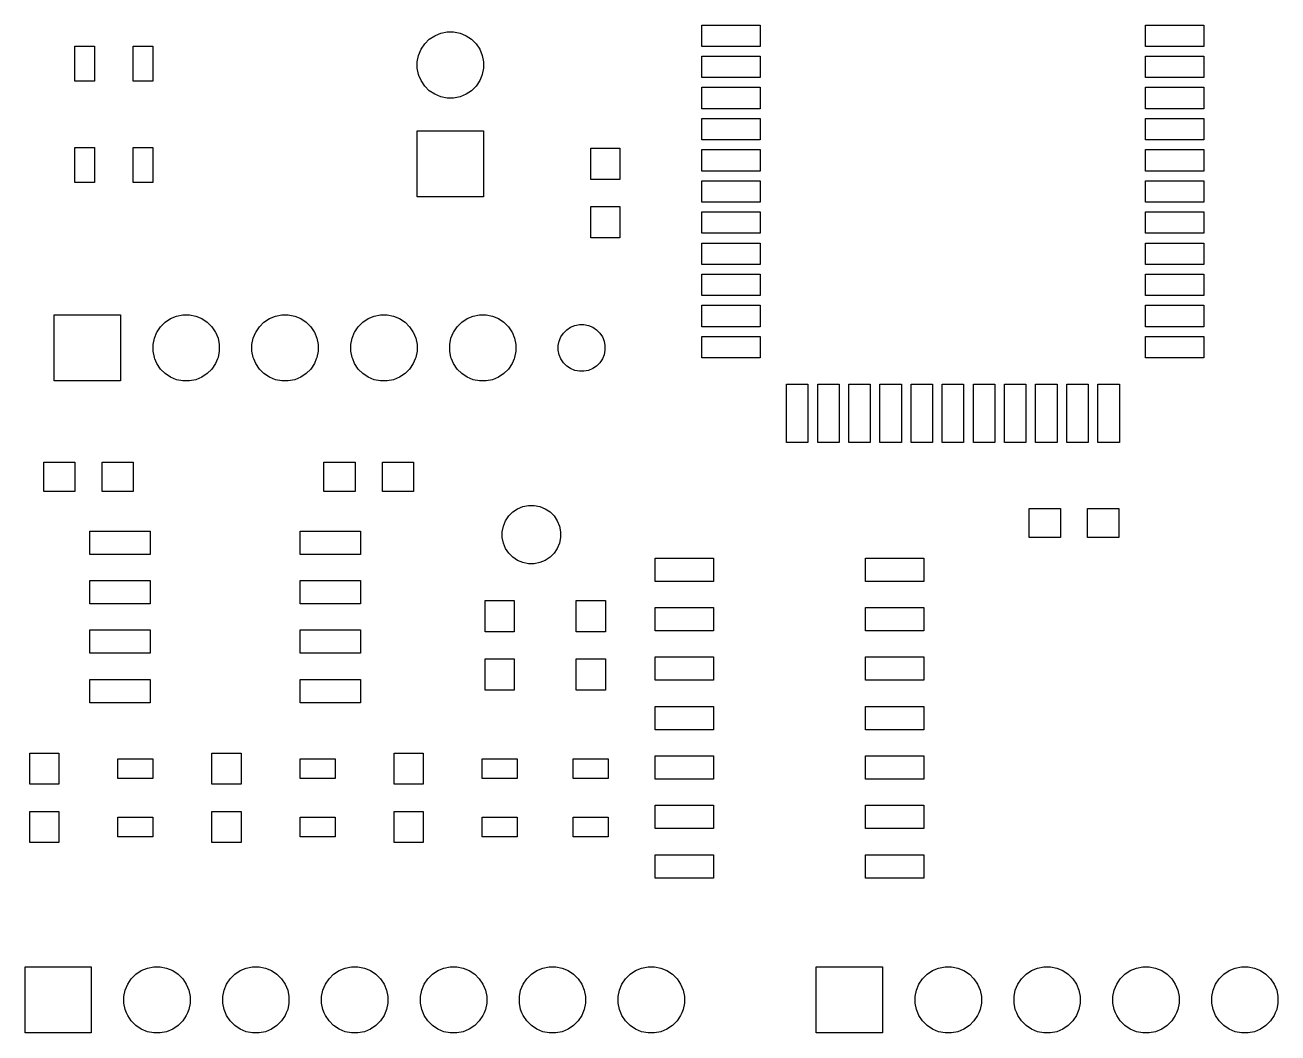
# Model space of a CAD drawing. Extents: x 3.58 to 7.49, y -4.48 to -2.36.
# Drawn here: x 4.497 to 5.764, y -4.407 to -3.388 of the extents above; entities that cross this region are included whole.
import ezdxf

# ---------------------------------------------------------------- set-up
doc = ezdxf.new("R2010")
doc.units = 0
doc.header["$MEASUREMENT"] = 0
doc.layers.add('BLACK', color=7, linetype='CONTINUOUS')

msp = doc.modelspace()

# ---------------------------------------------------------------- linework, layer by layer
at = {"layer": 'BLACK', "linetype": 'CONTINUOUS'}
for p, q in [((4.91195, -3.39804), (4.91733, -3.39581)), ((4.91733, -3.39581), (4.92379, -3.39453)), ((4.92379, -3.39453), (4.93038, -3.39453)), ((4.93038, -3.39453), (4.93685, -3.39581)), ((4.93685, -3.39581), (4.94222, -3.39804)), ((5.1815, -3.40925), (5.1815, -3.3876)), ((5.1815, -3.3876), (5.24055, -3.3876)), ((5.24055, -3.3876), (5.24055, -3.40925)), ((5.63031, -3.40925), (5.63031, -3.3876)), ((5.63031, -3.3876), (5.68937, -3.3876)), ((5.68937, -3.3876), (5.68937, -3.40925)), ((4.54724, -3.44449), (4.54724, -3.40906)), ((4.54724, -3.40906), (4.56693, -3.40906)), ((4.56693, -3.40906), (4.56693, -3.44449)), ((4.6063, -3.44449), (4.6063, -3.40906)), ((4.6063, -3.40906), (4.62598, -3.40906)), ((4.62598, -3.40906), (4.62598, -3.44449)), ((4.89743, -3.41214), (4.90109, -3.40666)), ((4.90109, -3.40666), (4.90575, -3.402)), ((4.90575, -3.402), (4.91124, -3.39834)), ((4.91124, -3.39834), (4.91195, -3.39804)), ((4.94222, -3.39804), (4.94294, -3.39834)), ((4.94294, -3.39834), (4.94842, -3.402)), ((4.94842, -3.402), (4.95308, -3.40666)), ((4.95308, -3.40666), (4.95674, -3.41214)), ((4.89362, -3.4247), (4.89491, -3.41823)), ((4.89491, -3.41823), (4.89743, -3.41214)), ((4.89743, -3.41214), (4.89743, -3.41214)), ((4.95674, -3.41214), (4.95674, -3.41214)), ((4.95674, -3.41214), (4.95927, -3.41823)), ((4.95927, -3.41823), (4.96055, -3.4247)), ((5.24055, -3.40925), (5.1815, -3.40925)), ((5.1815, -3.44075), (5.1815, -3.41909)), ((5.1815, -3.41909), (5.24055, -3.41909)), ((5.24055, -3.41909), (5.24055, -3.44075)), ((5.68937, -3.40925), (5.63031, -3.40925)), ((5.63031, -3.44075), (5.63031, -3.41909)), ((5.63031, -3.41909), (5.68937, -3.41909)), ((5.68937, -3.41909), (5.68937, -3.44075)), ((4.89362, -3.43129), (4.89362, -3.4247)), ((4.89491, -3.43775), (4.89362, -3.43129)), ((4.96055, -3.43129), (4.95927, -3.43775)), ((4.96055, -3.4247), (4.96055, -3.43129)), ((4.56693, -3.44449), (4.54724, -3.44449)), ((4.62598, -3.44449), (4.6063, -3.44449)), ((4.89525, -3.43858), (4.89491, -3.43775)), ((4.89743, -3.44384), (4.89525, -3.43858)), ((4.90109, -3.44932), (4.89743, -3.44384)), ((4.95674, -3.44384), (4.95308, -3.44932)), ((4.95892, -3.43858), (4.95674, -3.44384)), ((4.95927, -3.43775), (4.95892, -3.43858)), ((5.24055, -3.44075), (5.1815, -3.44075)), ((5.68937, -3.44075), (5.63031, -3.44075)), ((4.90575, -3.45399), (4.90109, -3.44932)), ((4.91124, -3.45765), (4.90575, -3.45399)), ((4.91733, -3.46017), (4.91124, -3.45765)), ((4.91124, -3.45765), (4.91124, -3.45765)), ((4.91124, -3.45765), (4.91124, -3.45765)), ((4.94294, -3.45765), (4.93685, -3.46017)), ((4.94842, -3.45399), (4.94294, -3.45765)), ((4.94294, -3.45765), (4.94294, -3.45765)), ((4.94294, -3.45765), (4.94294, -3.45765)), ((4.95308, -3.44932), (4.94842, -3.45399)), ((5.1815, -3.47224), (5.1815, -3.45059)), ((5.1815, -3.45059), (5.24055, -3.45059)), ((5.24055, -3.45059), (5.24055, -3.47224)), ((5.63031, -3.47224), (5.63031, -3.45059)), ((5.63031, -3.45059), (5.68937, -3.45059)), ((5.68937, -3.45059), (5.68937, -3.47224)), ((4.92379, -3.46146), (4.91733, -3.46017)), ((4.93038, -3.46146), (4.92379, -3.46146)), ((4.93685, -3.46017), (4.93038, -3.46146)), ((5.24055, -3.47224), (5.1815, -3.47224)), ((5.68937, -3.47224), (5.63031, -3.47224)), ((5.1815, -3.50374), (5.1815, -3.48209)), ((5.1815, -3.48209), (5.24055, -3.48209)), ((5.24055, -3.48209), (5.24055, -3.50374)), ((5.63031, -3.50374), (5.63031, -3.48209)), ((5.63031, -3.48209), (5.68937, -3.48209)), ((5.68937, -3.48209), (5.68937, -3.50374)), ((4.89362, -3.56146), (4.89362, -3.49453)), ((4.89362, -3.49453), (4.96055, -3.49453)), ((4.96055, -3.49453), (4.96055, -3.56146)), ((5.24055, -3.50374), (5.1815, -3.50374)), ((5.68937, -3.50374), (5.63031, -3.50374)), ((4.54724, -3.54685), (4.54724, -3.51142)), ((4.54724, -3.51142), (4.56693, -3.51142)), ((4.56693, -3.51142), (4.56693, -3.54685)), ((4.6063, -3.54685), (4.6063, -3.51142)), ((4.6063, -3.51142), (4.62598, -3.51142)), ((4.62598, -3.51142), (4.62598, -3.54685)), ((5.06909, -3.5437), (5.06909, -3.5122)), ((5.06909, -3.5122), (5.09862, -3.5122)), ((5.09862, -3.5122), (5.09862, -3.5437)), ((5.1815, -3.53524), (5.1815, -3.51358)), ((5.1815, -3.51358), (5.24055, -3.51358)), ((5.24055, -3.51358), (5.24055, -3.53524)), ((5.63031, -3.53524), (5.63031, -3.51358)), ((5.63031, -3.51358), (5.68937, -3.51358)), ((5.68937, -3.51358), (5.68937, -3.53524)), ((5.24055, -3.53524), (5.1815, -3.53524)), ((5.68937, -3.53524), (5.63031, -3.53524)), ((4.56693, -3.54685), (4.54724, -3.54685)), ((4.62598, -3.54685), (4.6063, -3.54685)), ((5.09862, -3.5437), (5.06909, -3.5437)), ((5.1815, -3.56673), (5.1815, -3.54508)), ((5.1815, -3.54508), (5.24055, -3.54508)), ((5.24055, -3.54508), (5.24055, -3.56673)), ((5.63031, -3.56673), (5.63031, -3.54508)), ((5.63031, -3.54508), (5.68937, -3.54508)), ((5.68937, -3.54508), (5.68937, -3.56673)), ((4.96055, -3.56146), (4.89362, -3.56146)), ((5.06909, -3.60276), (5.06909, -3.57126)), ((5.06909, -3.57126), (5.09862, -3.57126)), ((5.09862, -3.57126), (5.09862, -3.60276)), ((5.24055, -3.56673), (5.1815, -3.56673)), ((5.68937, -3.56673), (5.63031, -3.56673)), ((5.1815, -3.59823), (5.1815, -3.57657)), ((5.1815, -3.57657), (5.24055, -3.57657)), ((5.24055, -3.57657), (5.24055, -3.59823)), ((5.63031, -3.59823), (5.63031, -3.57657)), ((5.63031, -3.57657), (5.68937, -3.57657)), ((5.68937, -3.57657), (5.68937, -3.59823)), ((5.24055, -3.59823), (5.1815, -3.59823)), ((5.68937, -3.59823), (5.63031, -3.59823)), ((5.09862, -3.60276), (5.06909, -3.60276)), ((5.1815, -3.62972), (5.1815, -3.60807)), ((5.1815, -3.60807), (5.24055, -3.60807)), ((5.24055, -3.60807), (5.24055, -3.62972)), ((5.63031, -3.62972), (5.63031, -3.60807)), ((5.63031, -3.60807), (5.68937, -3.60807)), ((5.68937, -3.60807), (5.68937, -3.62972)), ((5.24055, -3.62972), (5.1815, -3.62972)), ((5.68937, -3.62972), (5.63031, -3.62972)), ((5.1815, -3.66122), (5.1815, -3.63957)), ((5.1815, -3.63957), (5.24055, -3.63957)), ((5.24055, -3.63957), (5.24055, -3.66122)), ((5.63031, -3.66122), (5.63031, -3.63957)), ((5.63031, -3.63957), (5.68937, -3.63957)), ((5.68937, -3.63957), (5.68937, -3.66122)), ((5.24055, -3.66122), (5.1815, -3.66122)), ((5.68937, -3.66122), (5.63031, -3.66122)), ((5.1815, -3.69272), (5.1815, -3.67106)), ((5.1815, -3.67106), (5.24055, -3.67106)), ((5.24055, -3.67106), (5.24055, -3.69272)), ((5.63031, -3.69272), (5.63031, -3.67106)), ((5.63031, -3.67106), (5.68937, -3.67106)), ((5.68937, -3.67106), (5.68937, -3.69272)), ((4.52638, -3.74764), (4.52638, -3.68071)), ((4.52638, -3.68071), (4.59331, -3.68071)), ((4.59331, -3.68071), (4.59331, -3.74764)), ((4.63851, -3.68818), (4.64399, -3.68452)), ((4.64399, -3.68452), (4.65008, -3.68199)), ((4.64399, -3.68452), (4.64399, -3.68452)), ((4.65008, -3.68199), (4.65655, -3.68071)), ((4.65655, -3.68071), (4.66314, -3.68071)), ((4.66314, -3.68071), (4.6696, -3.68199)), ((4.6696, -3.68199), (4.67569, -3.68452)), ((4.67569, -3.68452), (4.67569, -3.68452)), ((4.67569, -3.68452), (4.68117, -3.68818)), ((4.73851, -3.68818), (4.74399, -3.68452)), ((4.74399, -3.68452), (4.75008, -3.68199)), ((4.74399, -3.68452), (4.74399, -3.68452)), ((4.75008, -3.68199), (4.75655, -3.68071)), ((4.75655, -3.68071), (4.76314, -3.68071)), ((4.76314, -3.68071), (4.7696, -3.68199)), ((4.7696, -3.68199), (4.77569, -3.68452)), ((4.77569, -3.68452), (4.77569, -3.68452)), ((4.77569, -3.68452), (4.78117, -3.68818)), ((4.83851, -3.68818), (4.84399, -3.68452)), ((4.84399, -3.68452), (4.85008, -3.68199)), ((4.84399, -3.68452), (4.84399, -3.68452)), ((4.85008, -3.68199), (4.85655, -3.68071)), ((4.85655, -3.68071), (4.86314, -3.68071)), ((4.86314, -3.68071), (4.8696, -3.68199)), ((4.8696, -3.68199), (4.87569, -3.68452)), ((4.87569, -3.68452), (4.87569, -3.68452)), ((4.87569, -3.68452), (4.88117, -3.68818)), ((4.93851, -3.68818), (4.94399, -3.68452)), ((4.94399, -3.68452), (4.95008, -3.68199)), ((4.94399, -3.68452), (4.94399, -3.68452)), ((4.95008, -3.68199), (4.95655, -3.68071)), ((4.95655, -3.68071), (4.96314, -3.68071)), ((4.96314, -3.68071), (4.9696, -3.68199)), ((4.9696, -3.68199), (4.97569, -3.68452)), ((4.97569, -3.68452), (4.97569, -3.68452)), ((4.97569, -3.68452), (4.98117, -3.68818)), ((4.62766, -3.70441), (4.63019, -3.69832)), ((4.63019, -3.69832), (4.63051, -3.69783)), ((4.63051, -3.69783), (4.63385, -3.69284)), ((4.63385, -3.69284), (4.63851, -3.68818)), ((4.68117, -3.68818), (4.68584, -3.69284)), ((4.68584, -3.69284), (4.68917, -3.69783)), ((4.68917, -3.69783), (4.6895, -3.69832)), ((4.6895, -3.69832), (4.69202, -3.70441)), ((4.72766, -3.70441), (4.73019, -3.69832)), ((4.73019, -3.69832), (4.73051, -3.69783)), ((4.73051, -3.69783), (4.73385, -3.69284)), ((4.73385, -3.69284), (4.73851, -3.68818)), ((4.78117, -3.68818), (4.78584, -3.69284)), ((4.78584, -3.69284), (4.78917, -3.69783)), ((4.78917, -3.69783), (4.7895, -3.69832)), ((4.7895, -3.69832), (4.79202, -3.70441)), ((4.82766, -3.70441), (4.83019, -3.69832)), ((4.83019, -3.69832), (4.83051, -3.69783)), ((4.83051, -3.69783), (4.83385, -3.69284)), ((4.83385, -3.69284), (4.83851, -3.68818)), ((4.88117, -3.68818), (4.88584, -3.69284)), ((4.88584, -3.69284), (4.88917, -3.69783)), ((4.88917, -3.69783), (4.8895, -3.69832)), ((4.8895, -3.69832), (4.89202, -3.70441)), ((4.92766, -3.70441), (4.93019, -3.69832)), ((4.93019, -3.69832), (4.93051, -3.69783)), ((4.93051, -3.69783), (4.93385, -3.69284)), ((4.93385, -3.69284), (4.93851, -3.68818)), ((4.98117, -3.68818), (4.98584, -3.69284)), ((4.98584, -3.69284), (4.98917, -3.69783)), ((4.98917, -3.69783), (4.9895, -3.69832)), ((4.9895, -3.69832), (4.99202, -3.70441)), ((5.03891, -3.70298), (5.04149, -3.69912)), ((5.04149, -3.69912), (5.04478, -3.69582)), ((5.04478, -3.69582), (5.04865, -3.69324)), ((5.04865, -3.69324), (5.05295, -3.69146)), ((5.05295, -3.69146), (5.05752, -3.69055)), ((5.05752, -3.69055), (5.06217, -3.69055)), ((5.06217, -3.69055), (5.06673, -3.69146)), ((5.06673, -3.69146), (5.07103, -3.69324)), ((5.07103, -3.69324), (5.0749, -3.69582)), ((5.0749, -3.69582), (5.07819, -3.69912)), ((5.07819, -3.69912), (5.08078, -3.70298)), ((5.24055, -3.69272), (5.1815, -3.69272)), ((5.68937, -3.69272), (5.63031, -3.69272)), ((4.62638, -3.71088), (4.62766, -3.70441)), ((4.62638, -3.71747), (4.62638, -3.71088)), ((4.69202, -3.70441), (4.69331, -3.71088)), ((4.69331, -3.71088), (4.69331, -3.71747)), ((4.72638, -3.71088), (4.72766, -3.70441)), ((4.72638, -3.71747), (4.72638, -3.71088)), ((4.79202, -3.70441), (4.79331, -3.71088)), ((4.79331, -3.71088), (4.79331, -3.71747)), ((4.82638, -3.71088), (4.82766, -3.70441)), ((4.82638, -3.71747), (4.82638, -3.71088)), ((4.89202, -3.70441), (4.89331, -3.71088)), ((4.89331, -3.71088), (4.89331, -3.71747)), ((4.92638, -3.71088), (4.92766, -3.70441)), ((4.92638, -3.71747), (4.92638, -3.71088)), ((4.99202, -3.70441), (4.99331, -3.71088)), ((4.99331, -3.71088), (4.99331, -3.71747)), ((5.03622, -3.71185), (5.03713, -3.70728)), ((5.03622, -3.7165), (5.03622, -3.71185)), ((5.03713, -3.70728), (5.03891, -3.70298)), ((5.08078, -3.70298), (5.08256, -3.70728)), ((5.08256, -3.70728), (5.08346, -3.71185)), ((5.08346, -3.71185), (5.08346, -3.7165)), ((5.1815, -3.72421), (5.1815, -3.70256)), ((5.1815, -3.70256), (5.24055, -3.70256)), ((5.24055, -3.70256), (5.24055, -3.72421)), ((5.63031, -3.72421), (5.63031, -3.70256)), ((5.63031, -3.70256), (5.68937, -3.70256)), ((5.68937, -3.70256), (5.68937, -3.72421)), ((4.62766, -3.72393), (4.62638, -3.71747)), ((4.62826, -3.72536), (4.62766, -3.72393)), ((4.63019, -3.73002), (4.62826, -3.72536)), ((4.69143, -3.72536), (4.6895, -3.73002)), ((4.69202, -3.72393), (4.69143, -3.72536)), ((4.69331, -3.71747), (4.69202, -3.72393)), ((4.72766, -3.72393), (4.72638, -3.71747)), ((4.72826, -3.72536), (4.72766, -3.72393)), ((4.73019, -3.73002), (4.72826, -3.72536)), ((4.79143, -3.72536), (4.7895, -3.73002)), ((4.79202, -3.72393), (4.79143, -3.72536)), ((4.79331, -3.71747), (4.79202, -3.72393)), ((4.82766, -3.72393), (4.82638, -3.71747)), ((4.82826, -3.72536), (4.82766, -3.72393)), ((4.83019, -3.73002), (4.82826, -3.72536)), ((4.89143, -3.72536), (4.8895, -3.73002)), ((4.89202, -3.72393), (4.89143, -3.72536)), ((4.89331, -3.71747), (4.89202, -3.72393)), ((4.92766, -3.72393), (4.92638, -3.71747)), ((4.92826, -3.72536), (4.92766, -3.72393)), ((4.93019, -3.73002), (4.92826, -3.72536)), ((4.99143, -3.72536), (4.9895, -3.73002)), ((4.99202, -3.72393), (4.99143, -3.72536)), ((4.99331, -3.71747), (4.99202, -3.72393)), ((5.03713, -3.72106), (5.03622, -3.7165)), ((5.03891, -3.72536), (5.03713, -3.72106)), ((5.04149, -3.72923), (5.03891, -3.72536)), ((5.08078, -3.72536), (5.07819, -3.72923)), ((5.08256, -3.72106), (5.08078, -3.72536)), ((5.08346, -3.7165), (5.08256, -3.72106)), ((5.24055, -3.72421), (5.1815, -3.72421)), ((5.68937, -3.72421), (5.63031, -3.72421)), ((4.63385, -3.73551), (4.63019, -3.73002)), ((4.63851, -3.74017), (4.63385, -3.73551)), ((4.68584, -3.73551), (4.68117, -3.74017)), ((4.6895, -3.73002), (4.68584, -3.73551)), ((4.73385, -3.73551), (4.73019, -3.73002)), ((4.73851, -3.74017), (4.73385, -3.73551)), ((4.78584, -3.73551), (4.78117, -3.74017)), ((4.7895, -3.73002), (4.78584, -3.73551)), ((4.83385, -3.73551), (4.83019, -3.73002)), ((4.83851, -3.74017), (4.83385, -3.73551)), ((4.88584, -3.73551), (4.88117, -3.74017)), ((4.8895, -3.73002), (4.88584, -3.73551)), ((4.93385, -3.73551), (4.93019, -3.73002)), ((4.93851, -3.74017), (4.93385, -3.73551)), ((4.98584, -3.73551), (4.98117, -3.74017)), ((4.9895, -3.73002), (4.98584, -3.73551)), ((5.04478, -3.73252), (5.04149, -3.72923)), ((5.04865, -3.73511), (5.04478, -3.73252)), ((5.05295, -3.73689), (5.04865, -3.73511)), ((5.05752, -3.7378), (5.05295, -3.73689)), ((5.06217, -3.7378), (5.05752, -3.7378)), ((5.06673, -3.73689), (5.06217, -3.7378)), ((5.07103, -3.73511), (5.06673, -3.73689)), ((5.0749, -3.73252), (5.07103, -3.73511)), ((5.07819, -3.72923), (5.0749, -3.73252)), ((4.59331, -3.74764), (4.52638, -3.74764)), ((4.64399, -3.74383), (4.63851, -3.74017)), ((4.65008, -3.74635), (4.64399, -3.74383)), ((4.64399, -3.74383), (4.64399, -3.74383)), ((4.64399, -3.74383), (4.64399, -3.74383)), ((4.65655, -3.74764), (4.65008, -3.74635)), ((4.66314, -3.74764), (4.65655, -3.74764)), ((4.6696, -3.74635), (4.66314, -3.74764)), ((4.67569, -3.74383), (4.6696, -3.74635)), ((4.68117, -3.74017), (4.67569, -3.74383)), ((4.67569, -3.74383), (4.67569, -3.74383)), ((4.67569, -3.74383), (4.67569, -3.74383)), ((4.74399, -3.74383), (4.73851, -3.74017)), ((4.75008, -3.74635), (4.74399, -3.74383)), ((4.74399, -3.74383), (4.74399, -3.74383)), ((4.74399, -3.74383), (4.74399, -3.74383)), ((4.75655, -3.74764), (4.75008, -3.74635)), ((4.76314, -3.74764), (4.75655, -3.74764)), ((4.7696, -3.74635), (4.76314, -3.74764)), ((4.77569, -3.74383), (4.7696, -3.74635)), ((4.78117, -3.74017), (4.77569, -3.74383)), ((4.77569, -3.74383), (4.77569, -3.74383)), ((4.77569, -3.74383), (4.77569, -3.74383)), ((4.84399, -3.74383), (4.83851, -3.74017)), ((4.85008, -3.74635), (4.84399, -3.74383)), ((4.84399, -3.74383), (4.84399, -3.74383)), ((4.84399, -3.74383), (4.84399, -3.74383)), ((4.85655, -3.74764), (4.85008, -3.74635)), ((4.86314, -3.74764), (4.85655, -3.74764)), ((4.8696, -3.74635), (4.86314, -3.74764)), ((4.87569, -3.74383), (4.8696, -3.74635)), ((4.88117, -3.74017), (4.87569, -3.74383)), ((4.87569, -3.74383), (4.87569, -3.74383)), ((4.87569, -3.74383), (4.87569, -3.74383)), ((4.94399, -3.74383), (4.93851, -3.74017)), ((4.95008, -3.74635), (4.94399, -3.74383)), ((4.94399, -3.74383), (4.94399, -3.74383)), ((4.94399, -3.74383), (4.94399, -3.74383)), ((4.95655, -3.74764), (4.95008, -3.74635)), ((4.96314, -3.74764), (4.95655, -3.74764)), ((4.9696, -3.74635), (4.96314, -3.74764)), ((4.97569, -3.74383), (4.9696, -3.74635)), ((4.98117, -3.74017), (4.97569, -3.74383)), ((4.97569, -3.74383), (4.97569, -3.74383)), ((4.97569, -3.74383), (4.97569, -3.74383)), ((5.26713, -3.80984), (5.26713, -3.75079)), ((5.26713, -3.75079), (5.28878, -3.75079)), ((5.28878, -3.75079), (5.28878, -3.80984)), ((5.29862, -3.80984), (5.29862, -3.75079)), ((5.29862, -3.75079), (5.32028, -3.75079)), ((5.32028, -3.75079), (5.32028, -3.80984)), ((5.33012, -3.80984), (5.33012, -3.75079)), ((5.33012, -3.75079), (5.35177, -3.75079)), ((5.35177, -3.75079), (5.35177, -3.80984)), ((5.36161, -3.80984), (5.36161, -3.75079)), ((5.36161, -3.75079), (5.38327, -3.75079)), ((5.38327, -3.75079), (5.38327, -3.80984)), ((5.39311, -3.80984), (5.39311, -3.75079)), ((5.39311, -3.75079), (5.41476, -3.75079)), ((5.41476, -3.75079), (5.41476, -3.80984)), ((5.42461, -3.80984), (5.42461, -3.75079)), ((5.42461, -3.75079), (5.44626, -3.75079)), ((5.44626, -3.75079), (5.44626, -3.80984)), ((5.4561, -3.80984), (5.4561, -3.75079)), ((5.4561, -3.75079), (5.47776, -3.75079)), ((5.47776, -3.75079), (5.47776, -3.80984)), ((5.4876, -3.80984), (5.4876, -3.75079)), ((5.4876, -3.75079), (5.50925, -3.75079)), ((5.50925, -3.75079), (5.50925, -3.80984)), ((5.51909, -3.80984), (5.51909, -3.75079)), ((5.51909, -3.75079), (5.54075, -3.75079)), ((5.54075, -3.75079), (5.54075, -3.80984)), ((5.55059, -3.80984), (5.55059, -3.75079)), ((5.55059, -3.75079), (5.57224, -3.75079)), ((5.57224, -3.75079), (5.57224, -3.80984)), ((5.58209, -3.80984), (5.58209, -3.75079)), ((5.58209, -3.75079), (5.60374, -3.75079)), ((5.60374, -3.75079), (5.60374, -3.80984)), ((5.28878, -3.80984), (5.26713, -3.80984)), ((5.32028, -3.80984), (5.29862, -3.80984)), ((5.35177, -3.80984), (5.33012, -3.80984)), ((5.38327, -3.80984), (5.36161, -3.80984)), ((5.41476, -3.80984), (5.39311, -3.80984)), ((5.44626, -3.80984), (5.42461, -3.80984)), ((5.47776, -3.80984), (5.4561, -3.80984)), ((5.50925, -3.80984), (5.4876, -3.80984)), ((5.54075, -3.80984), (5.51909, -3.80984)), ((5.57224, -3.80984), (5.55059, -3.80984)), ((5.60374, -3.80984), (5.58209, -3.80984)), ((4.51575, -3.85925), (4.51575, -3.82972)), ((4.51575, -3.82972), (4.54724, -3.82972)), ((4.54724, -3.82972), (4.54724, -3.85925)), ((4.5748, -3.85925), (4.5748, -3.82972)), ((4.5748, -3.82972), (4.6063, -3.82972)), ((4.6063, -3.82972), (4.6063, -3.85925)), ((4.79921, -3.85925), (4.79921, -3.82972)), ((4.79921, -3.82972), (4.83071, -3.82972)), ((4.83071, -3.82972), (4.83071, -3.85925)), ((4.85827, -3.85925), (4.85827, -3.82972)), ((4.85827, -3.82972), (4.88976, -3.82972)), ((4.88976, -3.82972), (4.88976, -3.85925)), ((4.54724, -3.85925), (4.51575, -3.85925)), ((4.6063, -3.85925), (4.5748, -3.85925)), ((4.83071, -3.85925), (4.79921, -3.85925)), ((4.88976, -3.85925), (4.85827, -3.85925)), ((4.99026, -3.88006), (4.9951, -3.87683)), ((4.9951, -3.87683), (5.00047, -3.8746)), ((5.00047, -3.8746), (5.00618, -3.87346)), ((5.00618, -3.87346), (5.01199, -3.87346)), ((5.01199, -3.87346), (5.0177, -3.8746)), ((5.0177, -3.8746), (5.02307, -3.87683)), ((5.02307, -3.87683), (5.02791, -3.88006)), ((5.5126, -3.9061), (5.5126, -3.87657)), ((5.5126, -3.87657), (5.54409, -3.87657)), ((5.54409, -3.87657), (5.54409, -3.9061)), ((5.57165, -3.9061), (5.57165, -3.87657)), ((5.57165, -3.87657), (5.60315, -3.87657)), ((5.60315, -3.87657), (5.60315, -3.9061)), ((4.98069, -3.89438), (4.98292, -3.88901)), ((4.98292, -3.88901), (4.98615, -3.88417)), ((4.98615, -3.88417), (4.99026, -3.88006)), ((5.02791, -3.88006), (5.03202, -3.88417)), ((5.03202, -3.88417), (5.03525, -3.88901)), ((5.03525, -3.88901), (5.03748, -3.89438)), ((4.5624, -3.92303), (4.5624, -3.89941)), ((4.5624, -3.89941), (4.62343, -3.89941)), ((4.62343, -3.89941), (4.62343, -3.92303)), ((4.775, -3.92303), (4.775, -3.89941)), ((4.775, -3.89941), (4.83602, -3.89941)), ((4.83602, -3.89941), (4.83602, -3.92303)), ((4.97956, -3.90008), (4.98069, -3.89438)), ((4.97956, -3.9059), (4.97956, -3.90008)), ((5.03748, -3.89438), (5.03861, -3.90008)), ((5.03861, -3.90008), (5.03861, -3.9059)), ((4.98069, -3.9116), (4.97956, -3.9059)), ((4.98292, -3.91698), (4.98069, -3.9116)), ((5.03748, -3.9116), (5.03525, -3.91698)), ((5.03861, -3.9059), (5.03748, -3.9116)), ((5.54409, -3.9061), (5.5126, -3.9061)), ((5.60315, -3.9061), (5.57165, -3.9061)), ((4.62343, -3.92303), (4.5624, -3.92303)), ((4.83602, -3.92303), (4.775, -3.92303)), ((4.98615, -3.92181), (4.98292, -3.91698)), ((4.99026, -3.92593), (4.98615, -3.92181)), ((4.9951, -3.92916), (4.99026, -3.92593)), ((5.02791, -3.92593), (5.02307, -3.92916)), ((5.03202, -3.92181), (5.02791, -3.92593)), ((5.03525, -3.91698), (5.03202, -3.92181)), ((5.13425, -3.95039), (5.13425, -3.92677)), ((5.13425, -3.92677), (5.19331, -3.92677)), ((5.19331, -3.92677), (5.19331, -3.95039)), ((5.34685, -3.95039), (5.34685, -3.92677)), ((5.34685, -3.92677), (5.40591, -3.92677)), ((5.40591, -3.92677), (5.40591, -3.95039)), ((5.00047, -3.93139), (4.9951, -3.92916)), ((5.00618, -3.93252), (5.00047, -3.93139)), ((5.01199, -3.93252), (5.00618, -3.93252)), ((5.0177, -3.93139), (5.01199, -3.93252)), ((5.02307, -3.92916), (5.0177, -3.93139)), ((4.5624, -3.97303), (4.5624, -3.94941)), ((4.5624, -3.94941), (4.62343, -3.94941)), ((4.62343, -3.94941), (4.62343, -3.97303)), ((4.775, -3.97303), (4.775, -3.94941)), ((4.775, -3.94941), (4.83602, -3.94941)), ((4.83602, -3.94941), (4.83602, -3.97303)), ((5.19331, -3.95039), (5.13425, -3.95039)), ((5.40591, -3.95039), (5.34685, -3.95039)), ((4.62343, -3.97303), (4.5624, -3.97303)), ((4.83602, -3.97303), (4.775, -3.97303)), ((4.9622, -4.00121), (4.9622, -3.96972)), ((4.9622, -3.96972), (4.99172, -3.96972)), ((4.99172, -3.96972), (4.99172, -4.00121)), ((5.05432, -4.00121), (5.05432, -3.96972)), ((5.05432, -3.96972), (5.08385, -3.96972)), ((5.08385, -3.96972), (5.08385, -4.00121)), ((5.13425, -4.00039), (5.13425, -3.97677)), ((5.13425, -3.97677), (5.19331, -3.97677)), ((5.19331, -3.97677), (5.19331, -4.00039)), ((5.34685, -4.00039), (5.34685, -3.97677)), ((5.34685, -3.97677), (5.40591, -3.97677)), ((5.40591, -3.97677), (5.40591, -4.00039)), ((4.5624, -4.02303), (4.5624, -3.99941)), ((4.5624, -3.99941), (4.62343, -3.99941)), ((4.62343, -3.99941), (4.62343, -4.02303)), ((4.775, -4.02303), (4.775, -3.99941)), ((4.775, -3.99941), (4.83602, -3.99941)), ((4.83602, -3.99941), (4.83602, -4.02303)), ((4.99172, -4.00121), (4.9622, -4.00121)), ((5.08385, -4.00121), (5.05432, -4.00121)), ((5.19331, -4.00039), (5.13425, -4.00039)), ((5.40591, -4.00039), (5.34685, -4.00039)), ((4.62343, -4.02303), (4.5624, -4.02303)), ((4.83602, -4.02303), (4.775, -4.02303)), ((4.9622, -4.06027), (4.9622, -4.02877)), ((4.9622, -4.02877), (4.99172, -4.02877)), ((4.99172, -4.02877), (4.99172, -4.06027)), ((5.05432, -4.06027), (5.05432, -4.02877)), ((5.05432, -4.02877), (5.08385, -4.02877)), ((5.08385, -4.02877), (5.08385, -4.06027)), ((5.13425, -4.05039), (5.13425, -4.02677)), ((5.13425, -4.02677), (5.19331, -4.02677)), ((5.19331, -4.02677), (5.19331, -4.05039)), ((5.34685, -4.05039), (5.34685, -4.02677)), ((5.34685, -4.02677), (5.40591, -4.02677)), ((5.40591, -4.02677), (5.40591, -4.05039)), ((4.5624, -4.07303), (4.5624, -4.04941)), ((4.5624, -4.04941), (4.62343, -4.04941)), ((4.62343, -4.04941), (4.62343, -4.07303)), ((4.775, -4.07303), (4.775, -4.04941)), ((4.775, -4.04941), (4.83602, -4.04941)), ((4.83602, -4.04941), (4.83602, -4.07303)), ((5.19331, -4.05039), (5.13425, -4.05039)), ((5.40591, -4.05039), (5.34685, -4.05039)), ((4.99172, -4.06027), (4.9622, -4.06027)), ((5.08385, -4.06027), (5.05432, -4.06027)), ((4.62343, -4.07303), (4.5624, -4.07303)), ((4.83602, -4.07303), (4.775, -4.07303)), ((5.13425, -4.10039), (5.13425, -4.07677)), ((5.13425, -4.07677), (5.19331, -4.07677)), ((5.19331, -4.07677), (5.19331, -4.10039)), ((5.34685, -4.10039), (5.34685, -4.07677)), ((5.34685, -4.07677), (5.40591, -4.07677)), ((5.40591, -4.07677), (5.40591, -4.10039)), ((5.19331, -4.10039), (5.13425, -4.10039)), ((5.40591, -4.10039), (5.34685, -4.10039)), ((4.50157, -4.15552), (4.50157, -4.12402)), ((4.50157, -4.12402), (4.53109, -4.12402)), ((4.53109, -4.12402), (4.53109, -4.15552)), ((4.59074, -4.14961), (4.59074, -4.12993)), ((4.59074, -4.12993), (4.62617, -4.12993)), ((4.62617, -4.12993), (4.62617, -4.14961)), ((4.68582, -4.15552), (4.68582, -4.12402)), ((4.68582, -4.12402), (4.71535, -4.12402)), ((4.71535, -4.12402), (4.71535, -4.15552)), ((4.77499, -4.14961), (4.77499, -4.12993)), ((4.77499, -4.12993), (4.81043, -4.12993)), ((4.81043, -4.12993), (4.81043, -4.14961)), ((4.87007, -4.15552), (4.87007, -4.12402)), ((4.87007, -4.12402), (4.8996, -4.12402)), ((4.8996, -4.12402), (4.8996, -4.15552)), ((4.95924, -4.14961), (4.95924, -4.12993)), ((4.95924, -4.12993), (4.99468, -4.12993)), ((4.99468, -4.12993), (4.99468, -4.14961)), ((5.05137, -4.14961), (5.05137, -4.12993)), ((5.05137, -4.12993), (5.0868, -4.12993)), ((5.0868, -4.12993), (5.0868, -4.14961)), ((5.13425, -4.15039), (5.13425, -4.12677)), ((5.13425, -4.12677), (5.19331, -4.12677)), ((5.19331, -4.12677), (5.19331, -4.15039)), ((5.34685, -4.15039), (5.34685, -4.12677)), ((5.34685, -4.12677), (5.40591, -4.12677)), ((5.40591, -4.12677), (5.40591, -4.15039)), ((4.53109, -4.15552), (4.50157, -4.15552)), ((4.62617, -4.14961), (4.59074, -4.14961)), ((4.71535, -4.15552), (4.68582, -4.15552)), ((4.81043, -4.14961), (4.77499, -4.14961)), ((4.8996, -4.15552), (4.87007, -4.15552)), ((4.99468, -4.14961), (4.95924, -4.14961)), ((5.0868, -4.14961), (5.05137, -4.14961)), ((5.19331, -4.15039), (5.13425, -4.15039)), ((5.40591, -4.15039), (5.34685, -4.15039)), ((5.13425, -4.20039), (5.13425, -4.17677)), ((5.13425, -4.17677), (5.19331, -4.17677)), ((5.19331, -4.17677), (5.19331, -4.20039)), ((5.34685, -4.20039), (5.34685, -4.17677)), ((5.34685, -4.17677), (5.40591, -4.17677)), ((5.40591, -4.17677), (5.40591, -4.20039)), ((4.50157, -4.21457), (4.50157, -4.18308)), ((4.50157, -4.18308), (4.53109, -4.18308)), ((4.53109, -4.18308), (4.53109, -4.21457)), ((4.59074, -4.20867), (4.59074, -4.18898)), ((4.59074, -4.18898), (4.62617, -4.18898)), ((4.62617, -4.18898), (4.62617, -4.20867)), ((4.68582, -4.21457), (4.68582, -4.18308)), ((4.68582, -4.18308), (4.71535, -4.18308)), ((4.71535, -4.18308), (4.71535, -4.21457)), ((4.77499, -4.20867), (4.77499, -4.18898)), ((4.77499, -4.18898), (4.81043, -4.18898)), ((4.81043, -4.18898), (4.81043, -4.20867)), ((4.87007, -4.21457), (4.87007, -4.18308)), ((4.87007, -4.18308), (4.8996, -4.18308)), ((4.8996, -4.18308), (4.8996, -4.21457)), ((4.95924, -4.20867), (4.95924, -4.18898)), ((4.95924, -4.18898), (4.99468, -4.18898)), ((4.99468, -4.18898), (4.99468, -4.20867)), ((5.05137, -4.20867), (5.05137, -4.18898)), ((5.05137, -4.18898), (5.0868, -4.18898)), ((5.0868, -4.18898), (5.0868, -4.20867)), ((5.19331, -4.20039), (5.13425, -4.20039)), ((5.40591, -4.20039), (5.34685, -4.20039)), ((4.53109, -4.21457), (4.50157, -4.21457)), ((4.62617, -4.20867), (4.59074, -4.20867)), ((4.71535, -4.21457), (4.68582, -4.21457)), ((4.81043, -4.20867), (4.77499, -4.20867)), ((4.8996, -4.21457), (4.87007, -4.21457)), ((4.99468, -4.20867), (4.95924, -4.20867)), ((5.0868, -4.20867), (5.05137, -4.20867)), ((5.13425, -4.25039), (5.13425, -4.22677)), ((5.13425, -4.22677), (5.19331, -4.22677)), ((5.19331, -4.22677), (5.19331, -4.25039)), ((5.34685, -4.25039), (5.34685, -4.22677)), ((5.34685, -4.22677), (5.40591, -4.22677)), ((5.40591, -4.22677), (5.40591, -4.25039)), ((5.19331, -4.25039), (5.13425, -4.25039)), ((5.40591, -4.25039), (5.34685, -4.25039)), ((4.49685, -4.40709), (4.49685, -4.34016)), ((4.49685, -4.34016), (4.56378, -4.34016)), ((4.56378, -4.34016), (4.56378, -4.40709)), ((4.60898, -4.34763), (4.61446, -4.34397)), ((4.61446, -4.34397), (4.62055, -4.34144)), ((4.61446, -4.34397), (4.61446, -4.34397)), ((4.62055, -4.34144), (4.62702, -4.34016)), ((4.62702, -4.34016), (4.63361, -4.34016)), ((4.63361, -4.34016), (4.64008, -4.34144)), ((4.64008, -4.34144), (4.64617, -4.34397)), ((4.64617, -4.34397), (4.64617, -4.34397)), ((4.64617, -4.34397), (4.65165, -4.34763)), ((4.70898, -4.34763), (4.71446, -4.34397)), ((4.71446, -4.34397), (4.72055, -4.34144)), ((4.71446, -4.34397), (4.71446, -4.34397)), ((4.72055, -4.34144), (4.72702, -4.34016)), ((4.72702, -4.34016), (4.73361, -4.34016)), ((4.73361, -4.34016), (4.74008, -4.34144)), ((4.74008, -4.34144), (4.74617, -4.34397)), ((4.74617, -4.34397), (4.74617, -4.34397)), ((4.74617, -4.34397), (4.75165, -4.34763)), ((4.80898, -4.34763), (4.81446, -4.34397)), ((4.81446, -4.34397), (4.82055, -4.34144)), ((4.81446, -4.34397), (4.81446, -4.34397)), ((4.82055, -4.34144), (4.82702, -4.34016)), ((4.82702, -4.34016), (4.83361, -4.34016)), ((4.83361, -4.34016), (4.84008, -4.34144)), ((4.84008, -4.34144), (4.84617, -4.34397)), ((4.84617, -4.34397), (4.84617, -4.34397)), ((4.84617, -4.34397), (4.85165, -4.34763)), ((4.90898, -4.34763), (4.91446, -4.34397)), ((4.91446, -4.34397), (4.92055, -4.34144)), ((4.91446, -4.34397), (4.91446, -4.34397)), ((4.92055, -4.34144), (4.92702, -4.34016)), ((4.92702, -4.34016), (4.93361, -4.34016)), ((4.93361, -4.34016), (4.94008, -4.34144)), ((4.94008, -4.34144), (4.94617, -4.34397)), ((4.94617, -4.34397), (4.94617, -4.34397)), ((4.94617, -4.34397), (4.95165, -4.34763)), ((5.00898, -4.34763), (5.01446, -4.34397)), ((5.01446, -4.34397), (5.02055, -4.34144)), ((5.01446, -4.34397), (5.01446, -4.34397)), ((5.02055, -4.34144), (5.02702, -4.34016)), ((5.02702, -4.34016), (5.03361, -4.34016)), ((5.03361, -4.34016), (5.04008, -4.34144)), ((5.04008, -4.34144), (5.04617, -4.34397)), ((5.04617, -4.34397), (5.04617, -4.34397)), ((5.04617, -4.34397), (5.05165, -4.34763)), ((5.10898, -4.34763), (5.11446, -4.34397)), ((5.11446, -4.34397), (5.12055, -4.34144)), ((5.11446, -4.34397), (5.11446, -4.34397)), ((5.12055, -4.34144), (5.12702, -4.34016)), ((5.12702, -4.34016), (5.13361, -4.34016)), ((5.13361, -4.34016), (5.14008, -4.34144)), ((5.14008, -4.34144), (5.14617, -4.34397)), ((5.14617, -4.34397), (5.14617, -4.34397)), ((5.14617, -4.34397), (5.15165, -4.34763)), ((5.29724, -4.40709), (5.29724, -4.34016)), ((5.29724, -4.34016), (5.36417, -4.34016)), ((5.36417, -4.34016), (5.36417, -4.40709)), ((5.40938, -4.34763), (5.41486, -4.34397)), ((5.41486, -4.34397), (5.42095, -4.34144)), ((5.41486, -4.34397), (5.41486, -4.34397)), ((5.42095, -4.34144), (5.42741, -4.34016)), ((5.42741, -4.34016), (5.434, -4.34016)), ((5.434, -4.34016), (5.44047, -4.34144)), ((5.44047, -4.34144), (5.44656, -4.34397)), ((5.44656, -4.34397), (5.44656, -4.34397)), ((5.44656, -4.34397), (5.45204, -4.34763)), ((5.50938, -4.34763), (5.51486, -4.34397)), ((5.51486, -4.34397), (5.52095, -4.34144)), ((5.51486, -4.34397), (5.51486, -4.34397)), ((5.52095, -4.34144), (5.52741, -4.34016)), ((5.52741, -4.34016), (5.534, -4.34016)), ((5.534, -4.34016), (5.54047, -4.34144)), ((5.54047, -4.34144), (5.54656, -4.34397)), ((5.54656, -4.34397), (5.54656, -4.34397)), ((5.54656, -4.34397), (5.55204, -4.34763)), ((5.60938, -4.34763), (5.61486, -4.34397)), ((5.61486, -4.34397), (5.62095, -4.34144)), ((5.61486, -4.34397), (5.61486, -4.34397)), ((5.62095, -4.34144), (5.62741, -4.34016)), ((5.62741, -4.34016), (5.634, -4.34016)), ((5.634, -4.34016), (5.64047, -4.34144)), ((5.64047, -4.34144), (5.64656, -4.34397)), ((5.64656, -4.34397), (5.64656, -4.34397)), ((5.64656, -4.34397), (5.65204, -4.34763)), ((5.70938, -4.34763), (5.71486, -4.34397)), ((5.71486, -4.34397), (5.72095, -4.34144)), ((5.71486, -4.34397), (5.71486, -4.34397)), ((5.72095, -4.34144), (5.72741, -4.34016)), ((5.72741, -4.34016), (5.734, -4.34016)), ((5.734, -4.34016), (5.74047, -4.34144)), ((5.74047, -4.34144), (5.74656, -4.34397)), ((5.74656, -4.34397), (5.74656, -4.34397)), ((5.74656, -4.34397), (5.75204, -4.34763)), ((4.59814, -4.36386), (4.60066, -4.35777)), ((4.60066, -4.35777), (4.60432, -4.35229)), ((4.60066, -4.35777), (4.60066, -4.35777)), ((4.60432, -4.35229), (4.60898, -4.34763)), ((4.65165, -4.34763), (4.65631, -4.35229)), ((4.65631, -4.35229), (4.65997, -4.35777)), ((4.65997, -4.35777), (4.65997, -4.35777)), ((4.65997, -4.35777), (4.66249, -4.36386)), ((4.69814, -4.36386), (4.70066, -4.35777)), ((4.70066, -4.35777), (4.70432, -4.35229)), ((4.70066, -4.35777), (4.70066, -4.35777)), ((4.70432, -4.35229), (4.70898, -4.34763)), ((4.75165, -4.34763), (4.75631, -4.35229)), ((4.75631, -4.35229), (4.75997, -4.35777)), ((4.75997, -4.35777), (4.75997, -4.35777)), ((4.75997, -4.35777), (4.76249, -4.36386)), ((4.79814, -4.36386), (4.80066, -4.35777)), ((4.80066, -4.35777), (4.80432, -4.35229)), ((4.80066, -4.35777), (4.80066, -4.35777)), ((4.80432, -4.35229), (4.80898, -4.34763)), ((4.85165, -4.34763), (4.85631, -4.35229)), ((4.85631, -4.35229), (4.85997, -4.35777)), ((4.85997, -4.35777), (4.85997, -4.35777)), ((4.85997, -4.35777), (4.86249, -4.36386)), ((4.89814, -4.36386), (4.90066, -4.35777)), ((4.90066, -4.35777), (4.90432, -4.35229)), ((4.90066, -4.35777), (4.90066, -4.35777)), ((4.90432, -4.35229), (4.90898, -4.34763)), ((4.95165, -4.34763), (4.95631, -4.35229)), ((4.95631, -4.35229), (4.95997, -4.35777)), ((4.95997, -4.35777), (4.95997, -4.35777)), ((4.95997, -4.35777), (4.96249, -4.36386)), ((4.99814, -4.36386), (5.00066, -4.35777)), ((5.00066, -4.35777), (5.00432, -4.35229)), ((5.00066, -4.35777), (5.00066, -4.35777)), ((5.00432, -4.35229), (5.00898, -4.34763)), ((5.05165, -4.34763), (5.05631, -4.35229)), ((5.05631, -4.35229), (5.05997, -4.35777)), ((5.05997, -4.35777), (5.05997, -4.35777)), ((5.05997, -4.35777), (5.06249, -4.36386)), ((5.09814, -4.36386), (5.10066, -4.35777)), ((5.10066, -4.35777), (5.10432, -4.35229)), ((5.10066, -4.35777), (5.10066, -4.35777)), ((5.10432, -4.35229), (5.10898, -4.34763)), ((5.15165, -4.34763), (5.15631, -4.35229)), ((5.15631, -4.35229), (5.15997, -4.35777)), ((5.15997, -4.35777), (5.15997, -4.35777)), ((5.15997, -4.35777), (5.16249, -4.36386)), ((5.39853, -4.36386), (5.40105, -4.35777)), ((5.40105, -4.35777), (5.40472, -4.35229)), ((5.40105, -4.35777), (5.40105, -4.35777)), ((5.40472, -4.35229), (5.40938, -4.34763)), ((5.45204, -4.34763), (5.4567, -4.35229)), ((5.4567, -4.35229), (5.46036, -4.35777)), ((5.46036, -4.35777), (5.46036, -4.35777)), ((5.46036, -4.35777), (5.46289, -4.36386)), ((5.49853, -4.36386), (5.50105, -4.35777)), ((5.50105, -4.35777), (5.50472, -4.35229)), ((5.50105, -4.35777), (5.50105, -4.35777)), ((5.50472, -4.35229), (5.50938, -4.34763)), ((5.55204, -4.34763), (5.5567, -4.35229)), ((5.5567, -4.35229), (5.56036, -4.35777)), ((5.56036, -4.35777), (5.56036, -4.35777)), ((5.56036, -4.35777), (5.56289, -4.36386)), ((5.59853, -4.36386), (5.60105, -4.35777)), ((5.60105, -4.35777), (5.60472, -4.35229)), ((5.60105, -4.35777), (5.60105, -4.35777)), ((5.60472, -4.35229), (5.60938, -4.34763)), ((5.65204, -4.34763), (5.6567, -4.35229)), ((5.6567, -4.35229), (5.66036, -4.35777)), ((5.66036, -4.35777), (5.66036, -4.35777)), ((5.66036, -4.35777), (5.66289, -4.36386)), ((5.69853, -4.36386), (5.70105, -4.35777)), ((5.70105, -4.35777), (5.70472, -4.35229)), ((5.70105, -4.35777), (5.70105, -4.35777)), ((5.70472, -4.35229), (5.70938, -4.34763)), ((5.75204, -4.34763), (5.7567, -4.35229)), ((5.7567, -4.35229), (5.76036, -4.35777)), ((5.76036, -4.35777), (5.76036, -4.35777)), ((5.76036, -4.35777), (5.76289, -4.36386)), ((4.59685, -4.37033), (4.59814, -4.36386)), ((4.59685, -4.37692), (4.59685, -4.37033)), ((4.66249, -4.36386), (4.66378, -4.37033)), ((4.66378, -4.37033), (4.66378, -4.37692)), ((4.69685, -4.37033), (4.69814, -4.36386)), ((4.69685, -4.37692), (4.69685, -4.37033)), ((4.76249, -4.36386), (4.76378, -4.37033)), ((4.76378, -4.37033), (4.76378, -4.37692)), ((4.79685, -4.37033), (4.79814, -4.36386)), ((4.79685, -4.37692), (4.79685, -4.37033)), ((4.86249, -4.36386), (4.86378, -4.37033)), ((4.86378, -4.37033), (4.86378, -4.37692)), ((4.89685, -4.37033), (4.89814, -4.36386)), ((4.89685, -4.37692), (4.89685, -4.37033)), ((4.96249, -4.36386), (4.96378, -4.37033)), ((4.96378, -4.37033), (4.96378, -4.37692)), ((4.99685, -4.37033), (4.99814, -4.36386)), ((4.99685, -4.37692), (4.99685, -4.37033)), ((5.06249, -4.36386), (5.06378, -4.37033)), ((5.06378, -4.37033), (5.06378, -4.37692)), ((5.09685, -4.37033), (5.09814, -4.36386)), ((5.09685, -4.37692), (5.09685, -4.37033)), ((5.16249, -4.36386), (5.16378, -4.37033)), ((5.16378, -4.37033), (5.16378, -4.37692)), ((5.39724, -4.37033), (5.39853, -4.36386)), ((5.39724, -4.37692), (5.39724, -4.37033)), ((5.46289, -4.36386), (5.46417, -4.37033)), ((5.46417, -4.37033), (5.46417, -4.37692)), ((5.49724, -4.37033), (5.49853, -4.36386)), ((5.49724, -4.37692), (5.49724, -4.37033)), ((5.56289, -4.36386), (5.56417, -4.37033)), ((5.56417, -4.37033), (5.56417, -4.37692)), ((5.59724, -4.37033), (5.59853, -4.36386)), ((5.59724, -4.37692), (5.59724, -4.37033)), ((5.66289, -4.36386), (5.66417, -4.37033)), ((5.66417, -4.37033), (5.66417, -4.37692)), ((5.69724, -4.37033), (5.69853, -4.36386)), ((5.69724, -4.37692), (5.69724, -4.37033)), ((5.76289, -4.36386), (5.76417, -4.37033)), ((5.76417, -4.37033), (5.76417, -4.37692)), ((4.59814, -4.38338), (4.59685, -4.37692)), ((4.5995, -4.38668), (4.59814, -4.38338)), ((4.66249, -4.38338), (4.66113, -4.38668)), ((4.66378, -4.37692), (4.66249, -4.38338)), ((4.69814, -4.38338), (4.69685, -4.37692)), ((4.6995, -4.38668), (4.69814, -4.38338)), ((4.76249, -4.38338), (4.76113, -4.38668)), ((4.76378, -4.37692), (4.76249, -4.38338)), ((4.79814, -4.38338), (4.79685, -4.37692)), ((4.7995, -4.38668), (4.79814, -4.38338)), ((4.86249, -4.38338), (4.86113, -4.38668)), ((4.86378, -4.37692), (4.86249, -4.38338)), ((4.89814, -4.38338), (4.89685, -4.37692)), ((4.8995, -4.38668), (4.89814, -4.38338)), ((4.96249, -4.38338), (4.96113, -4.38668)), ((4.96378, -4.37692), (4.96249, -4.38338)), ((4.99814, -4.38338), (4.99685, -4.37692)), ((4.9995, -4.38668), (4.99814, -4.38338)), ((5.06249, -4.38338), (5.06113, -4.38668)), ((5.06378, -4.37692), (5.06249, -4.38338)), ((5.09814, -4.38338), (5.09685, -4.37692)), ((5.0995, -4.38668), (5.09814, -4.38338)), ((5.16249, -4.38338), (5.16113, -4.38668)), ((5.16378, -4.37692), (5.16249, -4.38338)), ((5.39853, -4.38338), (5.39724, -4.37692)), ((5.39989, -4.38668), (5.39853, -4.38338)), ((5.46289, -4.38338), (5.46152, -4.38668)), ((5.46417, -4.37692), (5.46289, -4.38338)), ((5.49853, -4.38338), (5.49724, -4.37692)), ((5.49989, -4.38668), (5.49853, -4.38338)), ((5.56289, -4.38338), (5.56152, -4.38668)), ((5.56417, -4.37692), (5.56289, -4.38338)), ((5.59853, -4.38338), (5.59724, -4.37692)), ((5.59989, -4.38668), (5.59853, -4.38338)), ((5.66289, -4.38338), (5.66152, -4.38668)), ((5.66417, -4.37692), (5.66289, -4.38338)), ((5.69853, -4.38338), (5.69724, -4.37692)), ((5.69989, -4.38668), (5.69853, -4.38338)), ((5.76289, -4.38338), (5.76152, -4.38668)), ((5.76417, -4.37692), (5.76289, -4.38338)), ((4.60066, -4.38947), (4.5995, -4.38668)), ((4.60432, -4.39495), (4.60066, -4.38947)), ((4.60898, -4.39962), (4.60432, -4.39495)), ((4.65631, -4.39495), (4.65165, -4.39962)), ((4.65997, -4.38947), (4.65631, -4.39495)), ((4.66113, -4.38668), (4.65997, -4.38947)), ((4.70066, -4.38947), (4.6995, -4.38668)), ((4.70432, -4.39495), (4.70066, -4.38947)), ((4.70898, -4.39962), (4.70432, -4.39495)), ((4.75631, -4.39495), (4.75165, -4.39962)), ((4.75997, -4.38947), (4.75631, -4.39495)), ((4.76113, -4.38668), (4.75997, -4.38947)), ((4.80066, -4.38947), (4.7995, -4.38668)), ((4.80432, -4.39495), (4.80066, -4.38947)), ((4.80898, -4.39962), (4.80432, -4.39495)), ((4.85631, -4.39495), (4.85165, -4.39962)), ((4.85997, -4.38947), (4.85631, -4.39495)), ((4.86113, -4.38668), (4.85997, -4.38947)), ((4.90066, -4.38947), (4.8995, -4.38668)), ((4.90432, -4.39495), (4.90066, -4.38947)), ((4.90898, -4.39962), (4.90432, -4.39495)), ((4.95631, -4.39495), (4.95165, -4.39962)), ((4.95997, -4.38947), (4.95631, -4.39495)), ((4.96113, -4.38668), (4.95997, -4.38947)), ((5.00066, -4.38947), (4.9995, -4.38668)), ((5.00432, -4.39495), (5.00066, -4.38947)), ((5.00898, -4.39962), (5.00432, -4.39495)), ((5.05631, -4.39495), (5.05165, -4.39962)), ((5.05997, -4.38947), (5.05631, -4.39495)), ((5.06113, -4.38668), (5.05997, -4.38947)), ((5.10066, -4.38947), (5.0995, -4.38668)), ((5.10432, -4.39495), (5.10066, -4.38947)), ((5.10898, -4.39962), (5.10432, -4.39495)), ((5.15631, -4.39495), (5.15165, -4.39962)), ((5.15997, -4.38947), (5.15631, -4.39495)), ((5.16113, -4.38668), (5.15997, -4.38947)), ((5.40105, -4.38947), (5.39989, -4.38668)), ((5.40472, -4.39495), (5.40105, -4.38947)), ((5.40938, -4.39962), (5.40472, -4.39495)), ((5.4567, -4.39495), (5.45204, -4.39962)), ((5.46036, -4.38947), (5.4567, -4.39495)), ((5.46152, -4.38668), (5.46036, -4.38947)), ((5.50105, -4.38947), (5.49989, -4.38668)), ((5.50472, -4.39495), (5.50105, -4.38947)), ((5.50938, -4.39962), (5.50472, -4.39495)), ((5.5567, -4.39495), (5.55204, -4.39962)), ((5.56036, -4.38947), (5.5567, -4.39495)), ((5.56152, -4.38668), (5.56036, -4.38947)), ((5.60105, -4.38947), (5.59989, -4.38668)), ((5.60472, -4.39495), (5.60105, -4.38947)), ((5.60938, -4.39962), (5.60472, -4.39495)), ((5.6567, -4.39495), (5.65204, -4.39962)), ((5.66036, -4.38947), (5.6567, -4.39495)), ((5.66152, -4.38668), (5.66036, -4.38947)), ((5.70105, -4.38947), (5.69989, -4.38668)), ((5.70472, -4.39495), (5.70105, -4.38947)), ((5.70938, -4.39962), (5.70472, -4.39495)), ((5.7567, -4.39495), (5.75204, -4.39962)), ((5.76036, -4.38947), (5.7567, -4.39495)), ((5.76152, -4.38668), (5.76036, -4.38947)), ((4.56378, -4.40709), (4.49685, -4.40709)), ((4.61446, -4.40328), (4.60898, -4.39962)), ((4.62055, -4.4058), (4.61446, -4.40328)), ((4.61446, -4.40328), (4.61446, -4.40328)), ((4.61446, -4.40328), (4.61446, -4.40328)), ((4.62702, -4.40709), (4.62055, -4.4058)), ((4.63361, -4.40709), (4.62702, -4.40709)), ((4.64008, -4.4058), (4.63361, -4.40709)), ((4.64617, -4.40328), (4.64008, -4.4058)), ((4.65165, -4.39962), (4.64617, -4.40328)), ((4.64617, -4.40328), (4.64617, -4.40328)), ((4.64617, -4.40328), (4.64617, -4.40328)), ((4.71446, -4.40328), (4.70898, -4.39962)), ((4.72055, -4.4058), (4.71446, -4.40328)), ((4.71446, -4.40328), (4.71446, -4.40328)), ((4.71446, -4.40328), (4.71446, -4.40328)), ((4.72702, -4.40709), (4.72055, -4.4058)), ((4.73361, -4.40709), (4.72702, -4.40709)), ((4.74008, -4.4058), (4.73361, -4.40709)), ((4.74617, -4.40328), (4.74008, -4.4058)), ((4.75165, -4.39962), (4.74617, -4.40328)), ((4.74617, -4.40328), (4.74617, -4.40328)), ((4.74617, -4.40328), (4.74617, -4.40328)), ((4.81446, -4.40328), (4.80898, -4.39962)), ((4.82055, -4.4058), (4.81446, -4.40328)), ((4.81446, -4.40328), (4.81446, -4.40328)), ((4.81446, -4.40328), (4.81446, -4.40328)), ((4.82702, -4.40709), (4.82055, -4.4058)), ((4.83361, -4.40709), (4.82702, -4.40709)), ((4.84008, -4.4058), (4.83361, -4.40709)), ((4.84617, -4.40328), (4.84008, -4.4058)), ((4.85165, -4.39962), (4.84617, -4.40328)), ((4.84617, -4.40328), (4.84617, -4.40328)), ((4.84617, -4.40328), (4.84617, -4.40328)), ((4.91446, -4.40328), (4.90898, -4.39962)), ((4.92055, -4.4058), (4.91446, -4.40328)), ((4.91446, -4.40328), (4.91446, -4.40328)), ((4.91446, -4.40328), (4.91446, -4.40328)), ((4.92702, -4.40709), (4.92055, -4.4058)), ((4.93361, -4.40709), (4.92702, -4.40709)), ((4.94008, -4.4058), (4.93361, -4.40709)), ((4.94617, -4.40328), (4.94008, -4.4058)), ((4.95165, -4.39962), (4.94617, -4.40328)), ((4.94617, -4.40328), (4.94617, -4.40328)), ((4.94617, -4.40328), (4.94617, -4.40328)), ((5.01446, -4.40328), (5.00898, -4.39962)), ((5.02055, -4.4058), (5.01446, -4.40328)), ((5.01446, -4.40328), (5.01446, -4.40328)), ((5.01446, -4.40328), (5.01446, -4.40328)), ((5.02702, -4.40709), (5.02055, -4.4058)), ((5.03361, -4.40709), (5.02702, -4.40709)), ((5.04008, -4.4058), (5.03361, -4.40709)), ((5.04617, -4.40328), (5.04008, -4.4058)), ((5.05165, -4.39962), (5.04617, -4.40328)), ((5.04617, -4.40328), (5.04617, -4.40328)), ((5.04617, -4.40328), (5.04617, -4.40328)), ((5.11446, -4.40328), (5.10898, -4.39962)), ((5.12055, -4.4058), (5.11446, -4.40328)), ((5.11446, -4.40328), (5.11446, -4.40328)), ((5.11446, -4.40328), (5.11446, -4.40328)), ((5.12702, -4.40709), (5.12055, -4.4058)), ((5.13361, -4.40709), (5.12702, -4.40709)), ((5.14008, -4.4058), (5.13361, -4.40709)), ((5.14617, -4.40328), (5.14008, -4.4058)), ((5.15165, -4.39962), (5.14617, -4.40328)), ((5.14617, -4.40328), (5.14617, -4.40328)), ((5.14617, -4.40328), (5.14617, -4.40328)), ((5.36417, -4.40709), (5.29724, -4.40709)), ((5.41486, -4.40328), (5.40938, -4.39962)), ((5.42095, -4.4058), (5.41486, -4.40328)), ((5.41486, -4.40328), (5.41486, -4.40328)), ((5.41486, -4.40328), (5.41486, -4.40328)), ((5.42741, -4.40709), (5.42095, -4.4058)), ((5.434, -4.40709), (5.42741, -4.40709)), ((5.44047, -4.4058), (5.434, -4.40709)), ((5.44656, -4.40328), (5.44047, -4.4058)), ((5.45204, -4.39962), (5.44656, -4.40328)), ((5.44656, -4.40328), (5.44656, -4.40328)), ((5.44656, -4.40328), (5.44656, -4.40328)), ((5.51486, -4.40328), (5.50938, -4.39962)), ((5.52095, -4.4058), (5.51486, -4.40328)), ((5.51486, -4.40328), (5.51486, -4.40328)), ((5.51486, -4.40328), (5.51486, -4.40328)), ((5.52741, -4.40709), (5.52095, -4.4058)), ((5.534, -4.40709), (5.52741, -4.40709)), ((5.54047, -4.4058), (5.534, -4.40709)), ((5.54656, -4.40328), (5.54047, -4.4058)), ((5.55204, -4.39962), (5.54656, -4.40328)), ((5.54656, -4.40328), (5.54656, -4.40328)), ((5.54656, -4.40328), (5.54656, -4.40328)), ((5.61486, -4.40328), (5.60938, -4.39962)), ((5.62095, -4.4058), (5.61486, -4.40328)), ((5.61486, -4.40328), (5.61486, -4.40328)), ((5.61486, -4.40328), (5.61486, -4.40328)), ((5.62741, -4.40709), (5.62095, -4.4058)), ((5.634, -4.40709), (5.62741, -4.40709)), ((5.64047, -4.4058), (5.634, -4.40709)), ((5.64656, -4.40328), (5.64047, -4.4058)), ((5.65204, -4.39962), (5.64656, -4.40328)), ((5.64656, -4.40328), (5.64656, -4.40328)), ((5.64656, -4.40328), (5.64656, -4.40328)), ((5.71486, -4.40328), (5.70938, -4.39962)), ((5.72095, -4.4058), (5.71486, -4.40328)), ((5.71486, -4.40328), (5.71486, -4.40328)), ((5.71486, -4.40328), (5.71486, -4.40328)), ((5.72741, -4.40709), (5.72095, -4.4058)), ((5.734, -4.40709), (5.72741, -4.40709)), ((5.74047, -4.4058), (5.734, -4.40709)), ((5.74656, -4.40328), (5.74047, -4.4058)), ((5.75204, -4.39962), (5.74656, -4.40328)), ((5.74656, -4.40328), (5.74656, -4.40328)), ((5.74656, -4.40328), (5.74656, -4.40328))]:
    msp.add_line(p, q, dxfattribs=at)

doc.saveas('drawing.dxf')
